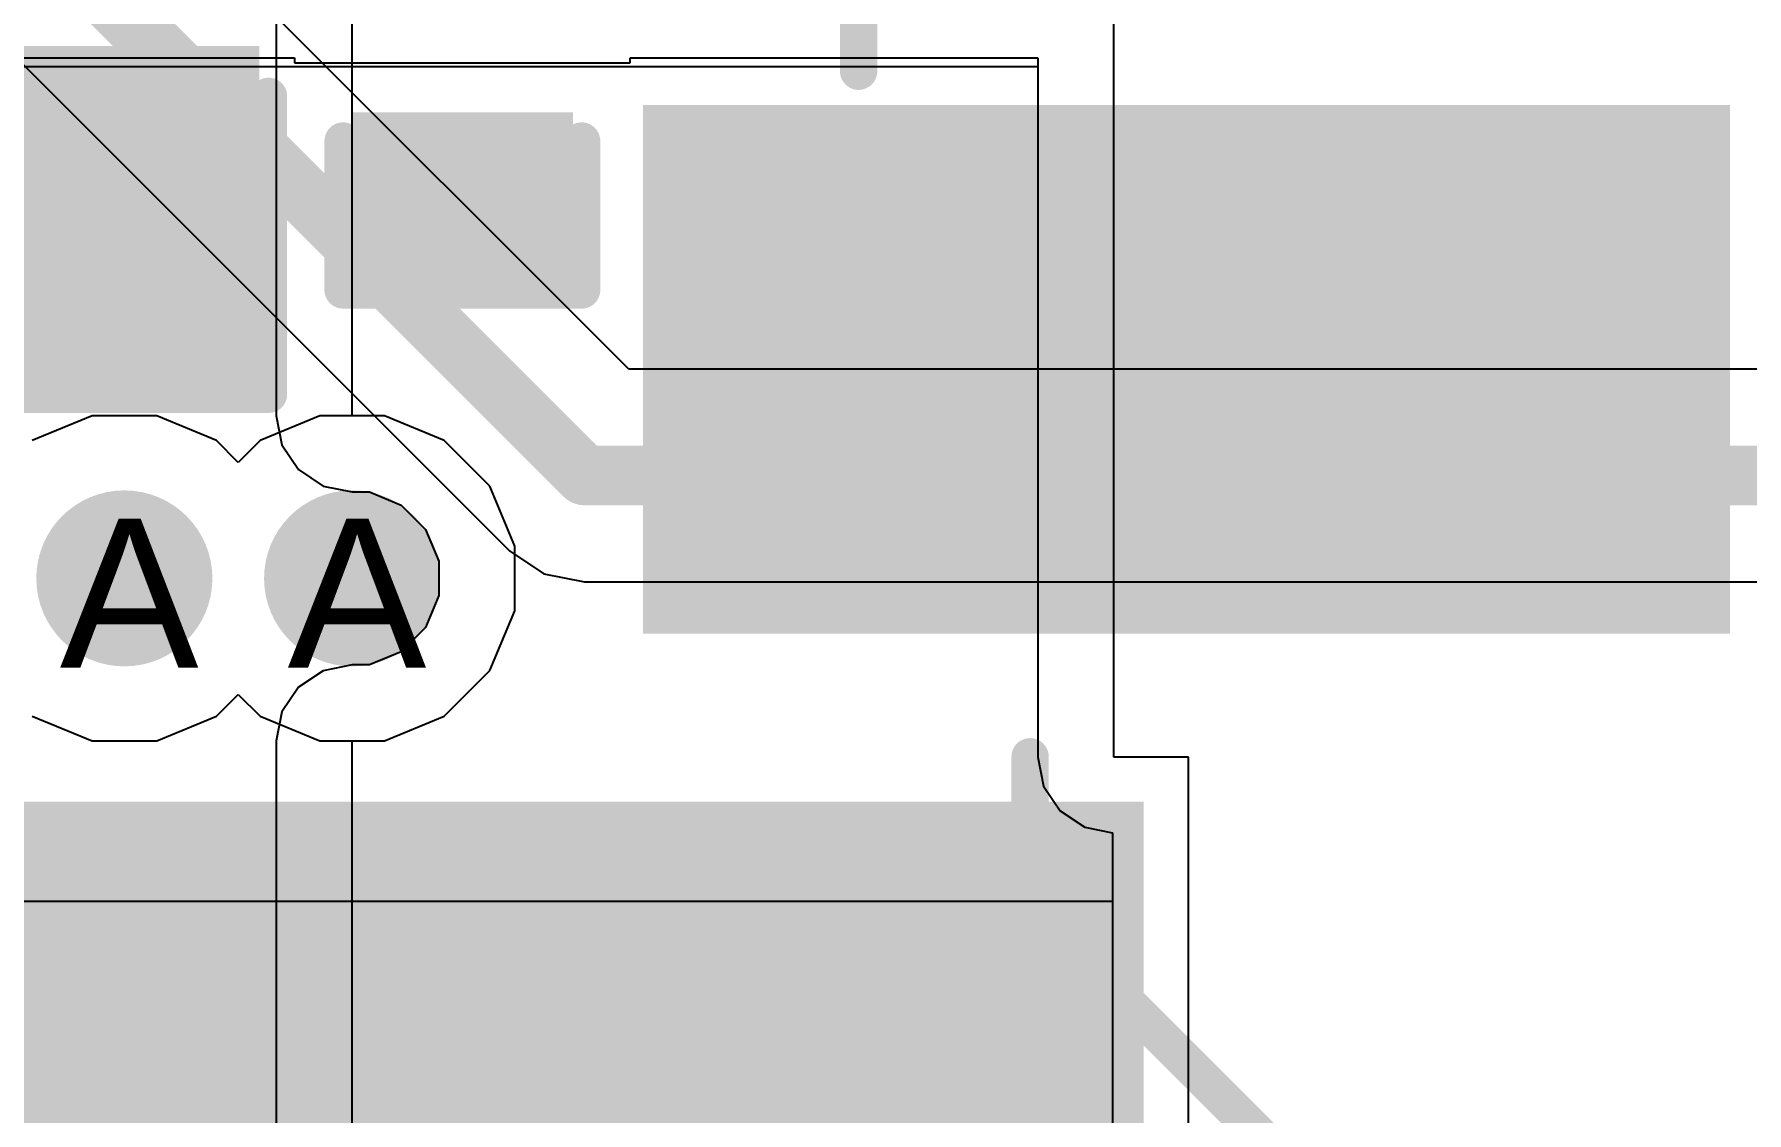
# Model space of a CAD drawing. Header units: inches. Extents: x 0 to 5271, y 0 to 5417.
# Drawn here: x 10.03 to 15.87, y 83.55 to 87.23 of the extents above; entities that cross this region are included whole.
import ezdxf

# ---------------------------------------------------------------- set-up
doc = ezdxf.new("R2010")
doc.units = ezdxf.units.IN
for name, color, linetype in [('Bottom Layer', 5, 'Continuous'), ('Bottom Overlay', 54, 'Continuous'), ('Bottom Paste', 16, 'Continuous'), ('Bottom Solder', 6, 'Continuous'), ('Drill Drawing', 1, 'Continuous'), ('L2_GND1', 16, 'Continuous'), ('L3_SIG1', 76, 'Continuous'), ('L4_PWR', 90, 'Continuous'), ('L5_GND2', 156, 'Continuous'), ('L6_SIG2', 130, 'Continuous'), ('L7_GND3', 216, 'Continuous'), ('Top Layer', 1, 'Continuous'), ('Top Overlay', 2, 'Continuous'), ('Top Paste', 8, 'Continuous'), ('Top Solder', 216, 'Continuous'), ('Via Holes', 16, 'Continuous')]:
    doc.layers.add(name, color=color, linetype=linetype)
doc.styles.add('Arial', font='', dxfattribs={"height": 0.2})
doc.styles.get('Arial').set_extended_font_data('Arial')

# ---------------------------------------------------------------- blocks, each defined once
blk = doc.blocks.new('RVT1H101M0607_31')
at = {"layer": 'Top Layer'}
blk.add_hatch(color=1, dxfattribs=at).paths.add_polyline_path([(-4.55, 0.8), (-1.05, 0.8), (-1.05, -0.8), (-4.55, -0.8)])
at = {"layer": 'Top Paste'}
blk.add_hatch(color=8, dxfattribs=at).paths.add_polyline_path([(-4.55, 0.8), (-1.05, 0.8), (-1.05, -0.8), (-4.55, -0.8)])
at = {"layer": 'Top Solder'}
blk.add_hatch(color=216, dxfattribs=at).paths.add_polyline_path([(-4.6516, 0.9016), (-0.9484, 0.9016), (-0.9484, -0.9016), (-4.6516, -0.9016)])
at = {"layer": 'Top Overlay'}
for points in [[(-3.9176, 1.016, 0.127, 0.127, 0), (-3.9176, 1.7272, 0.127, 0.127, 0)], [(-3.3334, -1.8288, 0.127, 0.127, 0), (-3.3334, -1.3208, 0.127, 0.127, 0)], [(-3.3334, -1.8288, 0.127, 0.127, 0), (-1.8348, -3.3274, 0.127, 0.127, 0)]]:
    blk.add_lwpolyline(points, format="xyseb", dxfattribs=at)
for points in [[(-3.9493, 1.016, 0.0635, 0.0635, 1), (-3.8858, 1.016, 0.0635, 0.0635, 1)], [(-3.3651, -1.3208, 0.0635, 0.0635, 1), (-3.3016, -1.3208, 0.0635, 0.0635, 1)], [(-3.3651, -1.8288, 0.0635, 0.0635, 1), (-3.3016, -1.8288, 0.0635, 0.0635, 1)], [(-3.3651, -1.8288, 0.0635, 0.0635, 1), (-3.3016, -1.8288, 0.0635, 0.0635, 1)]]:
    blk.add_lwpolyline(points, format="xyseb", close=True, dxfattribs=at)
blk = doc.blocks.new('TO_263_5__D2PAK__B_201')
at = {"layer": 'Bottom Layer'}
blk.add_hatch(color=5, dxfattribs=at).paths.add_polyline_path([(-5.59, 0.3825), (5.59, 0.3825), (5.59, -9.5275), (-5.59, -9.5275)])
at = {"layer": 'Bottom Paste'}
blk.add_hatch(color=16, dxfattribs=at).paths.add_polyline_path([(-5.59, 0.3825), (5.59, 0.3825), (5.59, -9.5275), (-5.59, -9.5275)])
at = {"layer": 'Bottom Solder'}
blk.add_hatch(color=6, dxfattribs=at).paths.add_polyline_path([(-5.6916, 0.4841), (5.6916, 0.4841), (5.6916, -9.6291), (-5.6916, -9.6291)])
blk = doc.blocks.new('____0402_B_316')
at = {"layer": 'Bottom Layer'}
for points in [[(-0.2413, 0.3175), (-0.2413, -0.3175), (-0.6985, -0.3175), (-0.6985, 0.3175)], [(0.6985, 0.3175), (0.6985, -0.3175), (0.2413, -0.3175), (0.2413, 0.3175)]]:
    blk.add_hatch(color=5, dxfattribs=at).paths.add_polyline_path(points)
at = {"layer": 'Bottom Paste'}
for points in [[(-0.2413, 0.3175), (-0.2413, -0.3175), (-0.6985, -0.3175), (-0.6985, 0.3175)], [(0.6985, 0.3175), (0.6985, -0.3175), (0.2413, -0.3175), (0.2413, 0.3175)]]:
    blk.add_hatch(color=16, dxfattribs=at).paths.add_polyline_path(points)
at = {"layer": 'Bottom Solder'}
for points in [[(-0.1813, 0.3775), (-0.1813, -0.3775), (-0.7585, -0.3775), (-0.7585, 0.3775)], [(0.7585, 0.3775), (0.7585, -0.3775), (0.1813, -0.3775), (0.1813, 0.3775)]]:
    blk.add_hatch(color=6, dxfattribs=at).paths.add_polyline_path(points)
at = {"layer": 'Bottom Overlay'}
for points in [[(-0.7874, -0.4064, 0.127, 0.127, 0), (-0.7874, 0.4064, 0.127, 0.127, 0)], [(-0.2794, 0.4064, 0.127, 0.127, 0), (-0.7874, 0.4064, 0.127, 0.127, 0)], [(0.7874, 0.4064, 0.127, 0.127, 0), (0.2794, 0.4064, 0.127, 0.127, 0)], [(0.7874, -0.4064, 0.127, 0.127, 0), (0.7874, 0.4064, 0.127, 0.127, 0)], [(-0.2794, -0.4064, 0.127, 0.127, 0), (-0.7874, -0.4064, 0.127, 0.127, 0)], [(0.7874, -0.4064, 0.127, 0.127, 0), (0.2794, -0.4064, 0.127, 0.127, 0)]]:
    blk.add_lwpolyline(points, format="xyseb", dxfattribs=at)
for points in [[(-0.8191, 0.4064, 0.0635, 0.0635, 1), (-0.7556, 0.4064, 0.0635, 0.0635, 1)], [(-0.8191, 0.4064, 0.0635, 0.0635, 1), (-0.7556, 0.4064, 0.0635, 0.0635, 1)], [(-0.3111, 0.4064, 0.0635, 0.0635, 1), (-0.2476, 0.4064, 0.0635, 0.0635, 1)], [(0.2477, 0.4064, 0.0635, 0.0635, 1), (0.3112, 0.4064, 0.0635, 0.0635, 1)], [(0.7557, 0.4064, 0.0635, 0.0635, 1), (0.8192, 0.4064, 0.0635, 0.0635, 1)], [(0.7557, 0.4064, 0.0635, 0.0635, 1), (0.8192, 0.4064, 0.0635, 0.0635, 1)], [(-0.8191, -0.4064, 0.0635, 0.0635, 1), (-0.7556, -0.4064, 0.0635, 0.0635, 1)], [(-0.8191, -0.4064, 0.0635, 0.0635, 1), (-0.7556, -0.4064, 0.0635, 0.0635, 1)], [(-0.3111, -0.4064, 0.0635, 0.0635, 1), (-0.2476, -0.4064, 0.0635, 0.0635, 1)], [(0.2477, -0.4064, 0.0635, 0.0635, 1), (0.3112, -0.4064, 0.0635, 0.0635, 1)], [(0.7557, -0.4064, 0.0635, 0.0635, 1), (0.8192, -0.4064, 0.0635, 0.0635, 1)], [(0.7557, -0.4064, 0.0635, 0.0635, 1), (0.8192, -0.4064, 0.0635, 0.0635, 1)]]:
    blk.add_lwpolyline(points, format="xyseb", close=True, dxfattribs=at)
blk = doc.blocks.new('CAP_0805_B_320')
at = {"layer": 'Bottom Layer'}
for points in [[(-1.524, 0.762), (-0.508, 0.762), (-0.508, -0.762), (-1.524, -0.762)], [(0.508, 0.762), (1.524, 0.762), (1.524, -0.762), (0.508, -0.762)]]:
    blk.add_hatch(color=5, dxfattribs=at).paths.add_polyline_path(points)
at = {"layer": 'Bottom Paste'}
for points in [[(-1.524, 0.762), (-0.508, 0.762), (-0.508, -0.762), (-1.524, -0.762)], [(0.508, 0.762), (1.524, 0.762), (1.524, -0.762), (0.508, -0.762)]]:
    blk.add_hatch(color=16, dxfattribs=at).paths.add_polyline_path(points)
at = {"layer": 'Bottom Solder'}
for points in [[(-1.594, 0.832), (-0.438, 0.832), (-0.438, -0.832), (-1.594, -0.832)], [(0.438, 0.832), (1.594, 0.832), (1.594, -0.832), (0.438, -0.832)]]:
    blk.add_hatch(color=6, dxfattribs=at).paths.add_polyline_path(points)
at = {"layer": 'Bottom Overlay'}
for points in [[(-1.6256, 0.8636, 0.127, 0.127, 0), (-1.6256, -0.8636, 0.127, 0.127, 0)], [(-1.6256, 0.8636, 0.127, 0.127, 0), (-0.6096, 0.8636, 0.127, 0.127, 0)], [(0.6096, 0.8636, 0.127, 0.127, 0), (1.6256, 0.8636, 0.127, 0.127, 0)], [(1.6256, 0.8636, 0.127, 0.127, 0), (1.6256, -0.8636, 0.127, 0.127, 0)], [(-1.6256, -0.8636, 0.127, 0.127, 0), (-0.6096, -0.8636, 0.127, 0.127, 0)], [(0.6096, -0.8636, 0.127, 0.127, 0), (1.6256, -0.8636, 0.127, 0.127, 0)]]:
    blk.add_lwpolyline(points, format="xyseb", dxfattribs=at)
for points in [[(-1.6573, 0.8636, 0.0635, 0.0635, 1), (-1.5938, 0.8636, 0.0635, 0.0635, 1)], [(-1.6573, 0.8636, 0.0635, 0.0635, 1), (-1.5938, 0.8636, 0.0635, 0.0635, 1)], [(-0.6413, 0.8636, 0.0635, 0.0635, 1), (-0.5778, 0.8636, 0.0635, 0.0635, 1)], [(0.5779, 0.8636, 0.0635, 0.0635, 1), (0.6414, 0.8636, 0.0635, 0.0635, 1)], [(1.5939, 0.8636, 0.0635, 0.0635, 1), (1.6574, 0.8636, 0.0635, 0.0635, 1)], [(1.5939, 0.8636, 0.0635, 0.0635, 1), (1.6574, 0.8636, 0.0635, 0.0635, 1)], [(-1.6573, -0.8636, 0.0635, 0.0635, 1), (-1.5938, -0.8636, 0.0635, 0.0635, 1)], [(-1.6573, -0.8636, 0.0635, 0.0635, 1), (-1.5938, -0.8636, 0.0635, 0.0635, 1)], [(-0.6413, -0.8636, 0.0635, 0.0635, 1), (-0.5778, -0.8636, 0.0635, 0.0635, 1)], [(0.5779, -0.8636, 0.0635, 0.0635, 1), (0.6414, -0.8636, 0.0635, 0.0635, 1)], [(1.5939, -0.8636, 0.0635, 0.0635, 1), (1.6574, -0.8636, 0.0635, 0.0635, 1)], [(1.5939, -0.8636, 0.0635, 0.0635, 1), (1.6574, -0.8636, 0.0635, 0.0635, 1)]]:
    blk.add_lwpolyline(points, format="xyseb", close=True, dxfattribs=at)

msp = doc.modelspace()

# ---------------------------------------------------------------- hatches: boundary and pattern name
at = {"layer": 'Bottom Layer'}
h = msp.add_hatch(color=5, dxfattribs=at)
edge = h.paths.add_edge_path()
edge.add_arc((10.34, 85.3742), 0.3, 0, 360)
h = msp.add_hatch(color=5, dxfattribs=at)
edge = h.paths.add_edge_path()
edge.add_arc((11.116, 85.3742), 0.3, 0, 360)
at = {"layer": 'L2_GND1'}
h = msp.add_hatch(color=16, dxfattribs=at)
edge = h.paths.add_edge_path()
edge.add_arc((10.34, 85.3742), 0.3, 0, 360)
h = msp.add_hatch(color=16, dxfattribs=at)
edge = h.paths.add_edge_path()
edge.add_arc((11.116, 85.3742), 0.3, 0, 360)
at = {"layer": 'L3_SIG1'}
h = msp.add_hatch(color=76, dxfattribs=at)
edge = h.paths.add_edge_path()
edge.add_arc((10.34, 85.3742), 0.3, 0, 360)
h = msp.add_hatch(color=76, dxfattribs=at)
edge = h.paths.add_edge_path()
edge.add_arc((11.116, 85.3742), 0.3, 0, 360)
at = {"layer": 'L4_PWR'}
h = msp.add_hatch(color=90, dxfattribs=at)
edge = h.paths.add_edge_path()
edge.add_arc((10.34, 85.3742), 0.3, 0, 360)
h = msp.add_hatch(color=90, dxfattribs=at)
edge = h.paths.add_edge_path()
edge.add_arc((11.116, 85.3742), 0.3, 0, 360)
at = {"layer": 'L5_GND2'}
h = msp.add_hatch(color=156, dxfattribs=at)
edge = h.paths.add_edge_path()
edge.add_arc((10.34, 85.3742), 0.3, 0, 360)
h = msp.add_hatch(color=156, dxfattribs=at)
edge = h.paths.add_edge_path()
edge.add_arc((11.116, 85.3742), 0.3, 0, 360)
at = {"layer": 'L6_SIG2'}
h = msp.add_hatch(color=130, dxfattribs=at)
edge = h.paths.add_edge_path()
edge.add_arc((10.34, 85.3742), 0.3, 0, 360)
h = msp.add_hatch(color=130, dxfattribs=at)
edge = h.paths.add_edge_path()
edge.add_arc((11.116, 85.3742), 0.3, 0, 360)
at = {"layer": 'L7_GND3'}
h = msp.add_hatch(color=216, dxfattribs=at)
edge = h.paths.add_edge_path()
edge.add_arc((10.34, 85.3742), 0.3, 0, 360)
h = msp.add_hatch(color=216, dxfattribs=at)
edge = h.paths.add_edge_path()
edge.add_arc((11.116, 85.3742), 0.3, 0, 360)
at = {"layer": 'Top Layer'}
h = msp.add_hatch(color=1, dxfattribs=at)
edge = h.paths.add_edge_path()
edge.add_arc((10.34, 85.3742), 0.3, 0, 360)
h = msp.add_hatch(color=1, dxfattribs=at)
edge = h.paths.add_edge_path()
edge.add_arc((11.116, 85.3742), 0.3, 0, 360)
at = {"layer": 'Via Holes'}
h = msp.add_hatch(color=7, dxfattribs=at)
edge = h.paths.add_edge_path()
edge.add_arc((10.34, 85.3742), 0.15, 0, 360)
h = msp.add_hatch(color=7, dxfattribs=at)
edge = h.paths.add_edge_path()
edge.add_arc((11.116, 85.3742), 0.15, 0, 360)

# ---------------------------------------------------------------- linework, layer by layer
at = {"layer": 'Bottom Layer'}
for p, q in [((13.7113, 84.7649), (13.7113, 87.4077)), ((6.85, 87.1487), (10.9201, 87.1487)), ((6.85, 87.1192), (13.4523, 87.1192)), ((10.9201, 87.1487), (10.9201, 87.1321)), ((10.9201, 87.1321), (12.0631, 87.1321)), ((12.0631, 87.1321), (12.0631, 87.1487)), ((12.0631, 87.1487), (13.4523, 87.1487)), ((13.4523, 87.1487), (13.4523, 84.7649)), ((13.4523, 87.1192), (13.4523, 84.7649)), ((13.4523, 84.7649), (13.472, 84.6658)), ((13.4523, 84.7649), (13.472, 84.6658)), ((13.9653, 84.7649), (13.7113, 84.7649)), ((13.9653, 76.2762), (13.9653, 84.7649)), ((13.472, 84.6658), (13.5282, 84.5818)), ((13.472, 84.6658), (13.5282, 84.5818)), ((13.5282, 84.5818), (13.6122, 84.5256)), ((13.5282, 84.5818), (13.6122, 84.5256)), ((13.6122, 84.5256), (13.7063, 84.5069)), ((13.6122, 84.5256), (13.7063, 84.5069)), ((13.7063, 84.5069), (13.7063, 76.2762)), ((13.7063, 84.5069), (13.7063, 84.2728)), ((13.7063, 84.2728), (6.7915, 84.2728))]:
    msp.add_line(p, q, dxfattribs=at)
at = {"layer": 'L4_PWR'}
for p, q in [((10.2298, 85.9282), (10.0262, 85.8439)), ((10.4502, 85.9282), (10.2298, 85.9282)), ((10.6538, 85.8439), (10.4502, 85.9282)), ((11.0058, 85.9282), (10.8022, 85.8439)), ((11.2262, 85.9282), (11.0058, 85.9282)), ((11.4298, 85.8439), (11.2262, 85.9282)), ((10.728, 85.7697), (10.6538, 85.8439)), ((10.8022, 85.8439), (10.728, 85.7697)), ((11.5857, 85.688), (11.4298, 85.8439)), ((11.67, 85.4844), (11.5857, 85.688)), ((11.67, 85.264), (11.67, 85.4844)), ((11.5857, 85.0604), (11.67, 85.264)), ((11.4298, 84.9046), (11.5857, 85.0604)), ((10.6538, 84.9046), (10.728, 84.9788)), ((10.728, 84.9788), (10.8022, 84.9046)), ((10.0262, 84.9046), (10.2298, 84.8202)), ((10.4502, 84.8202), (10.6538, 84.9046)), ((10.8022, 84.9046), (11.0058, 84.8202)), ((11.2262, 84.8202), (11.4298, 84.9046)), ((10.2298, 84.8202), (10.4502, 84.8202)), ((11.0058, 84.8202), (11.2262, 84.8202))]:
    msp.add_line(p, q, dxfattribs=at)
msp.add_lwpolyline([(10.8114, 81.1694, 0.508, 0.508, 0), (13.4968, 83.8548, 0.508, 0.508, 0)], format="xyseb", dxfattribs=at)
msp.add_lwpolyline([(13.3698, 83.8548, 0.254, 0.254, 1), (13.6238, 83.8548, 0.254, 0.254, 1)], format="xyseb", close=True, dxfattribs=at)
at = {"layer": 'L6_SIG2'}
for p, q in [((12.0583, 86.0876), (9.1764, 88.9695)), ((8.5574, 88.563), (11.6517, 85.4686)), ((48.4604, 86.0876), (12.0583, 86.0876)), ((11.6517, 85.4686), (11.6518, 85.4686)), ((11.6518, 85.4686), (11.7694, 85.39)), ((11.7694, 85.39), (11.9081, 85.3624)), ((11.9081, 85.3624), (24.8228, 85.3624))]:
    msp.add_line(p, q, dxfattribs=at)
for points in [[(8.8138, 88.8193, 0.2032, 0.2032, 0), (11.9081, 85.725, 0.2032, 0.2032, 0)], [(11.9081, 85.725, 0.2032, 0.2032, 0), (48.4604, 85.725, 0.2032, 0.2032, 0)]]:
    msp.add_lwpolyline(points, format="xyseb", dxfattribs=at)
msp.add_lwpolyline([(11.8573, 85.725, 0.1016, 0.1016, 1), (11.9589, 85.725, 0.1016, 0.1016, 1)], format="xyseb", close=True, dxfattribs=at)
msp.add_lwpolyline([(11.8573, 85.725, 0.1016, 0.1016, 1), (11.9589, 85.725, 0.1016, 0.1016, 1)], format="xyseb", close=True, dxfattribs=at)
at = {"layer": 'Top Layer'}
for p, q in [((10.857, 89.8164), (10.857, 85.9282)), ((11.116, 85.9282), (11.116, 89.8164)), ((10.857, 85.9282), (10.8767, 85.8291)), ((11.2262, 85.9282), (11.116, 85.9282)), ((11.4298, 85.8439), (11.2262, 85.9282)), ((10.8767, 85.8291), (10.9329, 85.7451)), ((11.5857, 85.688), (11.4298, 85.8439)), ((10.9329, 85.7451), (11.0169, 85.689)), ((11.0169, 85.689), (11.116, 85.6693)), ((11.116, 85.6693), (11.1747, 85.6693)), ((11.1747, 85.6693), (11.2831, 85.6243)), ((11.67, 85.4844), (11.5857, 85.688)), ((11.2831, 85.6243), (11.3661, 85.5413)), ((11.3661, 85.5413), (11.411, 85.4329)), ((11.67, 85.264), (11.67, 85.4844)), ((11.411, 85.4329), (11.411, 85.3155)), ((11.411, 85.3155), (11.3661, 85.2071)), ((11.5857, 85.0604), (11.67, 85.264)), ((11.3661, 85.2071), (11.2831, 85.1241)), ((11.116, 85.0792), (11.0169, 85.0595)), ((11.1747, 85.0792), (11.116, 85.0792)), ((11.2831, 85.1241), (11.1747, 85.0792)), ((11.0169, 85.0595), (10.9329, 85.0034)), ((11.4298, 84.9046), (11.5857, 85.0604)), ((10.9329, 85.0034), (10.8767, 84.9193)), ((10.8767, 84.9193), (10.857, 84.8202)), ((11.2262, 84.8202), (11.4298, 84.9046)), ((10.857, 84.8202), (10.857, 83.1992)), ((11.116, 83.1992), (11.116, 84.8202)), ((11.116, 84.8202), (11.2262, 84.8202))]:
    msp.add_line(p, q, dxfattribs=at)
msp.add_lwpolyline([(14.2132, 86.0869, 0.635, 0.635, 0), (14.3116, 85.9884, 0.635, 0.635, 0)], format="xyseb", dxfattribs=at)
for points in [[(14.0544, 86.0869, 0.3175, 0.3175, 1), (14.3719, 86.0869, 0.3175, 0.3175, 1)], [(14.1529, 85.9884, 0.3175, 0.3175, 1), (14.4704, 85.9884, 0.3175, 0.3175, 1)]]:
    msp.add_lwpolyline(points, format="xyseb", close=True, dxfattribs=at)

# ---------------------------------------------------------------- block references
msp.add_blockref('RVT1H101M0607_31', (16.7592, 86.0869))
for name, p, rotation in [('CAP_0805_B_320', (9.9676, 87.6271), 90), ('____0402_B_316', (11.4916, 87.1448), 270), ('TO_263_5__D2PAK__B_201', (8.1213, 74.9834), 180)]:
    msp.add_blockref(name, p, dxfattribs=dict(rotation=rotation))

# ---------------------------------------------------------------- texts
at = {"layer": 'Drill Drawing', "style": 'Arial'}
for p in [(10.1199, 85.0695), (10.8959, 85.0695)]:
    msp.add_text('A', height=0.508, dxfattribs=at).set_placement(p)

doc.saveas('drawing.dxf')
